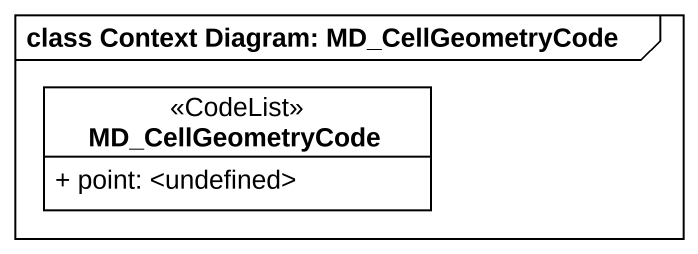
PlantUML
@startuml
mainframe class Context Diagram: MD_CellGeometryCode
hide circle
hide empty members
skinparam classAttributeIconSize 0
class MD_CellGeometryCode <<CodeList>> {
  + point: <undefined>
}
@enduml
